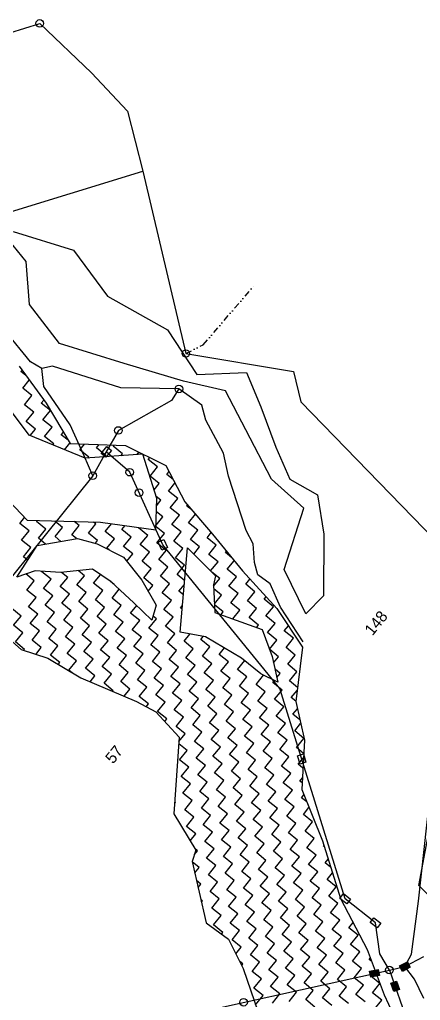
# Model space of a CAD drawing. Header units: metres. Extents: x 303647 to 308666, y 1943822 to 1947889.
# Drawn here: x 307211 to 307528, y 1947053 to 1947831 of the extents above; entities that cross this region are included whole.
import ezdxf

# ---------------------------------------------------------------- set-up
doc = ezdxf.new("R2010")
doc.units = ezdxf.units.M
doc.linetypes.add('DIVIDE', pattern=[1.25, 0.5, -0.25, 0, -0.25, 0, -0.25])
for name, color, linetype in [('LINE_WATER', 4, 'Continuous'), ('POLY_HATCH', 12, 'Continuous'), ('POLY_PARCEL', 6, 'Continuous'), ('TEXT_PARCEL', 7, 'Continuous'), ('V_BOUND_LINE', 7, 'Continuous'), ('V_DIVIDE_LINE', 7, 'DIVIDE')]:
    doc.layers.add(name, color=color, linetype=linetype)
doc.styles.add('TEXT_MAP', font='')
doc.styles.get('TEXT_MAP').set_extended_font_data('Kruti Dev 050')

msp = doc.modelspace()

# ---------------------------------------------------------------- hatches: boundary and pattern name
for points in [[(307519.96, 1947079.57), (307517.69, 1947083.83), (307511.53, 1947080.55), (307513.8, 1947076.29)], [(307487.66, 1947076.32), (307488.7, 1947071.61), (307495.52, 1947073.11), (307494.47, 1947077.83)], [(307509.03, 1947068.61), (307504.48, 1947067.01), (307506.8, 1947060.42), (307511.35, 1947062.03)]]:
    msp.add_hatch(color=256).paths.add_polyline_path(points)

# ---------------------------------------------------------------- linework, layer by layer
for points in [[(307275.17, 1947486.83), (307279.57, 1947492.25), (307283.32, 1947489.21), (307278.92, 1947483.79)], [(307323.26, 1947410.22), (307320.37, 1947416.57), (307324.77, 1947418.57), (307327.66, 1947412.22)], [(307432.74, 1947240.54), (307430.67, 1947247.21), (307435.28, 1947248.64), (307437.35, 1947241.97)], [(307467.13, 1947137.93), (307472.59, 1947133.59), (307469.59, 1947129.81), (307464.13, 1947134.15)], [(307493.63, 1947110.71), (307488.16, 1947115.05), (307491.17, 1947118.83), (307496.63, 1947114.49)], [(307511.53, 1947080.55), (307517.69, 1947083.83), (307519.96, 1947079.57), (307513.8, 1947076.29)], [(307495.52, 1947073.11), (307488.7, 1947071.61), (307487.66, 1947076.32), (307494.47, 1947077.83)], [(307506.8, 1947060.42), (307504.48, 1947067.01), (307509.03, 1947068.61), (307511.35, 1947062.03)]]:
    msp.add_lwpolyline(points, close=True)
for centre in [(307226.53, 1947827.59), (307342.24, 1947565.95), (307336.75, 1947537.83), (307288.86, 1947504.96), (307268.53, 1947469.13), (307297.85, 1947471.89), (307305.23, 1947455.67), (307503.4, 1947077.33), (307388.02, 1947051.8)]:
    msp.add_circle(centre, 2.99)
at = {"layer": 'LINE_WATER'}
for p, q in [((307219.22, 1947559.43), (307199.53, 1947583.6)), ((307228.32, 1947554.19), (307219.22, 1947559.43)), ((307236.7, 1947555.92), (307228.32, 1947554.19)), ((307229.84, 1947539.9), (307228.32, 1947554.19)), ((307290.71, 1947538.73), (307236.7, 1947555.92)), ((307250.61, 1947509.39), (307229.84, 1947539.9)), ((307336.75, 1947537.83), (307290.71, 1947538.73)), ((307354.93, 1947524.89), (307336.75, 1947537.83)), ((307358.13, 1947513.24), (307354.93, 1947524.89)), ((307371.97, 1947486.99), (307358.13, 1947513.24)), ((307261.76, 1947484.76), (307250.61, 1947509.39)), ((307376.12, 1947468.87), (307371.97, 1947486.99)), ((307268.53, 1947469.13), (307261.76, 1947484.76)), ((307389.99, 1947425.79), (307376.12, 1947468.87)), ((307395.64, 1947415.25), (307389.99, 1947425.79)), ((307396.62, 1947400.23), (307395.64, 1947415.25)), ((307399.34, 1947390.52), (307396.62, 1947400.23)), ((307408.91, 1947383.53), (307399.34, 1947390.52)), ((307417.1, 1947364.97), (307408.91, 1947383.53)), ((307435.07, 1947337.45), (307417.1, 1947364.97)), ((307526.43, 1947131.98), (307541.93, 1947273.92)), ((307520.93, 1947089.91), (307526.43, 1947131.98)), ((307515.74, 1947080.06), (307520.93, 1947089.91)), ((307523.24, 1947069.98), (307515.74, 1947080.06)), ((307530.68, 1947054.9), (307523.24, 1947069.98))]:
    msp.add_line(p, q, dxfattribs=at)
at = {"layer": 'POLY_HATCH'}
for p, q in [((307215.77, 1947638.91), (307195.17, 1947664.17)), ((307205.6, 1947662.69), (307253.37, 1947647.98)), ((307253.37, 1947647.98), (307280.28, 1947611.38)), ((307218.42, 1947604.92), (307215.77, 1947638.91)), ((307280.28, 1947611.38), (307327.59, 1947584.63)), ((307242.17, 1947573.99), (307218.42, 1947604.92)), ((307327.59, 1947584.63), (307350.93, 1947549.37)), ((307293.51, 1947557.94), (307242.17, 1947573.99)), ((307340.35, 1947543.98), (307293.51, 1947557.94)), ((307210.33, 1947555.88), (307231.53, 1947526.58)), ((307350.93, 1947549.37), (307390.17, 1947550.9)), ((307390.17, 1947550.9), (307401.54, 1947523.82)), ((307218.23, 1947501.32), (307186.35, 1947543.54)), ((307373.69, 1947536.33), (307340.35, 1947543.98)), ((307389.73, 1947505.45), (307373.69, 1947536.33)), ((307231.53, 1947526.58), (307250.59, 1947494.63)), ((307401.54, 1947523.82), (307413.42, 1947491.65)), ((307410.03, 1947466.45), (307389.73, 1947505.45)), ((307262.55, 1947482.93), (307218.23, 1947501.32)), ((307250.59, 1947494.63), (307294.37, 1947493.14)), ((307294.37, 1947493.14), (307326.33, 1947477.09)), ((307413.42, 1947491.65), (307424.61, 1947466.26)), ((307308.09, 1947486.25), (307262.55, 1947482.93)), ((307319.24, 1947451.14), (307308.09, 1947486.25)), ((307326.33, 1947477.09), (307341.42, 1947448.36)), ((307184.72, 1947467.45), (307216.66, 1947433.78)), ((307435.54, 1947443.41), (307410.03, 1947466.45)), ((307424.61, 1947466.26), (307446.44, 1947453.98)), ((307318.6, 1947426.29), (307319.24, 1947451.14)), ((307341.42, 1947448.36), (307363.45, 1947422.78)), ((307446.44, 1947453.98), (307451.37, 1947422.8)), ((307420.01, 1947394.67), (307435.54, 1947443.41)), ((307216.66, 1947433.78), (307274.7, 1947432.25)), ((307274.7, 1947432.25), (307318.6, 1947426.29)), ((307224.43, 1947413.73), (307256.39, 1947419.39)), ((307256.39, 1947419.39), (307271.93, 1947415.2)), ((307363.45, 1947422.78), (307387.06, 1947393.73)), ((307451.37, 1947422.8), (307451.27, 1947373.95)), ((307208.41, 1947388.81), (307224.43, 1947413.73)), ((307271.93, 1947415.2), (307292.79, 1947404.59)), ((307337.79, 1947345.06), (307343.66, 1947411.93)), ((307343.66, 1947411.93), (307365.71, 1947389.82)), ((307292.79, 1947404.59), (307307.46, 1947386.36)), ((307223, 1947393.82), (307208.41, 1947388.81)), ((307242.91, 1947392.41), (307223, 1947393.82)), ((307268.21, 1947395.05), (307242.91, 1947392.41)), ((307283.19, 1947384.99), (307268.21, 1947395.05)), ((307387.06, 1947393.73), (307414.38, 1947363.86)), ((307437.33, 1947359.65), (307420.01, 1947394.67)), ((307307.46, 1947386.36), (307318.8, 1947366.62)), ((307365.71, 1947389.82), (307364.12, 1947382.68)), ((307301.19, 1947368.27), (307283.19, 1947384.99)), ((307364.12, 1947382.68), (307365.23, 1947360.71)), ((307451.27, 1947373.95), (307437.33, 1947359.65)), ((307315.39, 1947354.64), (307301.19, 1947368.27)), ((307318.8, 1947366.62), (307315.39, 1947354.64)), ((307414.38, 1947363.86), (307434.51, 1947333.23)), ((307365.23, 1947360.71), (307402.66, 1947347.18)), ((307192.22, 1947348.71), (307211.86, 1947331.26)), ((307402.66, 1947347.18), (307410.67, 1947325.93)), ((307357.93, 1947341.35), (307337.79, 1947345.06)), ((307386.4, 1947324.56), (307357.93, 1947341.35)), ((307211.86, 1947331.26), (307232.89, 1947324.47)), ((307434.51, 1947333.23), (307429.25, 1947290.25)), ((307232.89, 1947324.47), (307259.18, 1947308.85)), ((307401.62, 1947312.2), (307386.4, 1947324.56)), ((307410.67, 1947325.93), (307415.11, 1947305.48)), ((307259.18, 1947308.85), (307303.07, 1947290.26)), ((307415.11, 1947305.48), (307401.62, 1947312.2)), ((307303.07, 1947290.26), (307318.46, 1947281.9)), ((307429.25, 1947290.25), (307436.07, 1947259.45)), ((307318.46, 1947281.9), (307337.05, 1947262)), ((307337.05, 1947262), (307332.76, 1947201.13)), ((307436.07, 1947259.45), (307434.04, 1947220.45)), ((307434.04, 1947220.45), (307450.36, 1947179.73)), ((307332.76, 1947201.13), (307350.1, 1947172.39)), ((307526.84, 1947144.43), (307536.76, 1947197.73)), ((307450.36, 1947179.73), (307464.79, 1947133.96)), ((307350.1, 1947172.39), (307347.24, 1947163.37)), ((307347.24, 1947163.37), (307358.3, 1947114.69)), ((307552.7, 1947118.01), (307526.84, 1947144.43)), ((307464.79, 1947133.96), (307485.91, 1947093.74)), ((307358.3, 1947114.69), (307375.91, 1947101.89)), ((307375.91, 1947101.89), (307387.72, 1947078.49)), ((307485.91, 1947093.74), (307499.34, 1947057.57)), ((307387.72, 1947078.49), (307405.07, 1947027.44)), ((307499.34, 1947057.57), (307511.78, 1947030.99))]:
    msp.add_line(p, q, dxfattribs=at)
at = {"layer": 'POLY_HATCH', "linetype": 'Continuous'}
for p, q in [((307211.72, 1947551.72), (307212.58, 1947552.77)), ((307215.64, 1947548.53), (307211.72, 1947551.72)), ((307213.09, 1947538.49), (307218.28, 1947544.88)), ((307220.39, 1947532.57), (307213.09, 1947538.49)), ((307214.47, 1947525.27), (307220.39, 1947532.57)), ((307227.69, 1947526.64), (307229.7, 1947529.11)), ((307234.99, 1947520.72), (307227.69, 1947526.64)), ((307221.77, 1947519.35), (307214.47, 1947525.27)), ((307215.84, 1947512.05), (307221.77, 1947519.35)), ((307229.06, 1947513.42), (307234.99, 1947520.72)), ((307223.14, 1947506.12), (307215.84, 1947512.05)), ((307236.36, 1947507.5), (307229.06, 1947513.42)), ((307218.98, 1947501), (307223.14, 1947506.12)), ((307230.44, 1947500.2), (307236.36, 1947507.5)), ((307243.66, 1947501.57), (307245.27, 1947503.55)), ((307237.74, 1947494.27), (307230.44, 1947500.2)), ((307249.06, 1947497.19), (307243.66, 1947501.57)), ((307246.15, 1947489.73), (307250.39, 1947494.95)), ((307237.1, 1947493.49), (307237.74, 1947494.27)), ((307258.26, 1947489.72), (307261.93, 1947494.24)), ((307265.55, 1947483.8), (307258.26, 1947489.72)), ((307271.48, 1947491.1), (307273.71, 1947493.84)), ((307278.78, 1947485.17), (307271.48, 1947491.1)), ((307284.7, 1947492.47), (307285.49, 1947493.44)), ((307292, 1947486.54), (307284.7, 1947492.47)), ((307303.61, 1947485.93), (307305.09, 1947487.76)), ((307264.99, 1947483.11), (307265.55, 1947483.8)), ((307277.86, 1947484.05), (307278.78, 1947485.17)), ((307290.74, 1947484.99), (307292, 1947486.54)), ((307312.52, 1947481.99), (307313.69, 1947483.44)), ((307319.82, 1947476.07), (307312.52, 1947481.99)), ((307313.9, 1947468.77), (307319.82, 1947476.07)), ((307327.12, 1947470.14), (307328.85, 1947472.28)), ((307321.19, 1947462.85), (307313.9, 1947468.77)), ((307332.1, 1947466.1), (307327.12, 1947470.14)), ((307317.12, 1947457.82), (307321.19, 1947462.85)), ((307328.49, 1947456.92), (307333.61, 1947463.23)), ((307335.79, 1947451), (307328.49, 1947456.92)), ((307322.57, 1947449.62), (307318.73, 1947452.74)), ((307319.09, 1947445.34), (307322.57, 1947449.62)), ((307329.87, 1947443.7), (307335.79, 1947451)), ((307323.94, 1947436.4), (307318.97, 1947440.44)), ((307337.16, 1947437.77), (307329.87, 1947443.7)), ((307343.09, 1947445.07), (307343.65, 1947445.77)), ((307346.95, 1947441.94), (307343.09, 1947445.07)), ((307210.86, 1947431.34), (307214.6, 1947435.95)), ((307224.08, 1947432.71), (307224.78, 1947433.56)), ((307231.38, 1947426.79), (307224.08, 1947432.71)), ((307244.6, 1947428.16), (307238.39, 1947433.21)), ((307257.83, 1947429.53), (307253.8, 1947432.8)), ((307271.05, 1947430.91), (307269.21, 1947432.4)), ((307318.7, 1947429.94), (307323.94, 1947436.4)), ((307331.24, 1947430.48), (307337.16, 1947437.77)), ((307344.46, 1947431.85), (307349.89, 1947438.53)), ((307218.16, 1947425.41), (307210.86, 1947431.34)), ((307212.23, 1947418.11), (307218.16, 1947425.41)), ((307225.46, 1947419.49), (307231.38, 1947426.79)), ((307238.68, 1947420.86), (307244.6, 1947428.16)), ((307251.9, 1947422.23), (307257.83, 1947429.53)), ((307265.12, 1947423.61), (307271.05, 1947430.91)), ((307278.35, 1947424.98), (307283.3, 1947431.08)), ((307285.65, 1947419.06), (307278.35, 1947424.98)), ((307291.57, 1947426.36), (307294.21, 1947429.6)), ((307298.87, 1947420.43), (307291.57, 1947426.36)), ((307304.79, 1947427.73), (307305.11, 1947428.12)), ((307312.09, 1947421.8), (307304.79, 1947427.73)), ((307325.31, 1947423.18), (307318.66, 1947428.58)), ((307338.54, 1947424.55), (307331.24, 1947430.48)), ((307332.61, 1947417.25), (307338.54, 1947424.55)), ((307351.76, 1947425.92), (307344.46, 1947431.85)), ((307345.84, 1947418.63), (307351.76, 1947425.92)), ((307219.53, 1947412.19), (307212.23, 1947418.11)), ((307231.09, 1947414.91), (307225.46, 1947419.49)), ((307243.34, 1947417.08), (307238.68, 1947420.86)), ((307255.58, 1947419.25), (307251.9, 1947422.23)), ((307272.42, 1947417.68), (307265.12, 1947423.61)), ((307270.68, 1947415.54), (307272.42, 1947417.68)), ((307279.72, 1947411.76), (307285.65, 1947419.06)), ((307292.94, 1947413.13), (307298.87, 1947420.43)), ((307306.17, 1947414.51), (307312.09, 1947421.8)), ((307319.39, 1947415.88), (307325.31, 1947423.18)), ((307339.91, 1947411.33), (307332.61, 1947417.25)), ((307353.13, 1947412.7), (307345.84, 1947418.63)), ((307359.06, 1947420), (307362.35, 1947424.06)), ((307366.36, 1947414.08), (307359.06, 1947420)), ((307213.61, 1947404.89), (307219.53, 1947412.19)), ((307281.43, 1947410.37), (307279.72, 1947411.76)), ((307300.24, 1947407.21), (307292.94, 1947413.13)), ((307313.46, 1947408.58), (307306.17, 1947414.51)), ((307326.69, 1947409.95), (307319.39, 1947415.88)), ((307320.76, 1947402.66), (307326.69, 1947409.95)), ((307333.99, 1947404.03), (307339.91, 1947411.33)), ((307348.54, 1947407.04), (307353.13, 1947412.7)), ((307360.43, 1947406.78), (307366.36, 1947414.08)), ((307373.65, 1947408.15), (307374.5, 1947409.19)), ((307216.99, 1947402.15), (307213.61, 1947404.89)), ((307295.44, 1947401.29), (307300.24, 1947407.21)), ((307307.54, 1947401.28), (307313.46, 1947408.58)), ((307314.84, 1947395.36), (307307.54, 1947401.28)), ((307328.06, 1947396.73), (307320.76, 1947402.66)), ((307341.28, 1947398.11), (307333.99, 1947404.03)), ((307367.73, 1947400.85), (307360.43, 1947406.78)), ((307378.61, 1947404.13), (307373.65, 1947408.15)), ((307375.03, 1947394.93), (307380.55, 1947401.73)), ((307228.2, 1947393.04), (307228.52, 1947393.43)), ((307261.95, 1947389.86), (307257, 1947393.88)), ((307301.62, 1947393.98), (307300.78, 1947394.67)), ((307301.47, 1947393.8), (307301.62, 1947393.98)), ((307308.91, 1947388.06), (307314.84, 1947395.36)), ((307322.14, 1947389.43), (307328.06, 1947396.73)), ((307335.36, 1947390.81), (307341.28, 1947398.11)), ((307361.89, 1947393.65), (307367.73, 1947400.85)), ((307382.33, 1947389), (307375.03, 1947394.93)), ((307222.28, 1947385.74), (307215.5, 1947391.25)), ((307216.35, 1947378.45), (307222.28, 1947385.74)), ((307235.5, 1947387.12), (307228.2, 1947393.04)), ((307229.58, 1947379.82), (307235.5, 1947387.12)), ((307242.8, 1947381.19), (307248.72, 1947388.49)), ((307248.72, 1947388.49), (307243.78, 1947392.5)), ((307256.02, 1947382.57), (307261.95, 1947389.86)), ((307269.24, 1947383.94), (307274.72, 1947390.68)), ((307316.21, 1947382.14), (307308.91, 1947388.06)), ((307329.43, 1947383.51), (307322.14, 1947389.43)), ((307341.38, 1947385.92), (307335.36, 1947390.81)), ((307369.1, 1947387.63), (307362.75, 1947392.79)), ((307364.18, 1947381.56), (307369.1, 1947387.63)), ((307376.4, 1947381.7), (307382.33, 1947389)), ((307389.62, 1947383.08), (307393, 1947387.23)), ((307223.65, 1947372.52), (307216.35, 1947378.45)), ((307236.87, 1947373.89), (307229.58, 1947379.82)), ((307250.1, 1947375.27), (307242.8, 1947381.19)), ((307263.32, 1947376.64), (307256.02, 1947382.57)), ((307276.54, 1947378.01), (307269.24, 1947383.94)), ((307270.62, 1947370.72), (307276.54, 1947378.01)), ((307282.47, 1947385.31), (307282.55, 1947385.42)), ((307285.48, 1947382.87), (307282.47, 1947385.31)), ((307283.84, 1947372.09), (307289.53, 1947379.1)), ((307312.51, 1947377.57), (307316.21, 1947382.14)), ((307323.51, 1947376.21), (307329.43, 1947383.51)), ((307336.73, 1947377.58), (307341.12, 1947382.99)), ((307370.48, 1947374.41), (307364.28, 1947379.43)), ((307383.7, 1947375.78), (307376.4, 1947381.7)), ((307396.92, 1947377.15), (307389.62, 1947383.08)), ((307217.73, 1947365.22), (307223.65, 1947372.52)), ((307230.95, 1947366.6), (307236.87, 1947373.89)), ((307244.17, 1947367.97), (307250.1, 1947375.27)), ((307257.4, 1947369.34), (307263.32, 1947376.64)), ((307277.92, 1947364.79), (307270.62, 1947370.72)), ((307291.14, 1947366.17), (307283.84, 1947372.09)), ((307330.81, 1947370.29), (307323.51, 1947376.21)), ((307324.88, 1947362.99), (307330.81, 1947370.29)), ((307340.38, 1947374.62), (307336.73, 1947377.58)), ((307364.88, 1947367.52), (307370.48, 1947374.41)), ((307377.77, 1947368.48), (307383.7, 1947375.78)), ((307391, 1947369.86), (307396.92, 1947377.15)), ((307404.22, 1947371.23), (307405.83, 1947373.21)), ((307411.52, 1947365.3), (307404.22, 1947371.23)), ((307211.8, 1947357.92), (307204.5, 1947363.85)), ((307225.03, 1947359.3), (307217.73, 1947365.22)), ((307238.25, 1947360.67), (307230.95, 1947366.6)), ((307251.47, 1947362.04), (307244.17, 1947367.97)), ((307264.69, 1947363.42), (307257.4, 1947369.34)), ((307258.77, 1947356.12), (307264.69, 1947363.42)), ((307271.99, 1947357.49), (307277.92, 1947364.79)), ((307285.21, 1947358.87), (307291.14, 1947366.17)), ((307298.44, 1947360.24), (307303.31, 1947366.24)), ((307317.59, 1947368.91), (307317.39, 1947369.07)), ((307317.52, 1947368.84), (307317.59, 1947368.91)), ((307332.18, 1947357.06), (307324.88, 1947362.99)), ((307338.11, 1947364.36), (307339.65, 1947366.26)), ((307339.39, 1947363.32), (307338.11, 1947364.36)), ((307371.85, 1947361.18), (307364.92, 1947366.81)), ((307385.07, 1947362.56), (307377.77, 1947368.48)), ((307379.41, 1947355.59), (307385.07, 1947362.56)), ((307398.3, 1947363.93), (307391, 1947369.86)), ((307392.37, 1947356.63), (307398.3, 1947363.93)), ((307405.59, 1947358.01), (307411.52, 1947365.3)), ((307205.88, 1947350.63), (307211.8, 1947357.92)), ((307219.1, 1947352), (307225.03, 1947359.3)), ((307232.32, 1947353.37), (307238.25, 1947360.67)), ((307245.55, 1947354.75), (307251.47, 1947362.04)), ((307252.84, 1947348.82), (307245.55, 1947354.75)), ((307266.07, 1947350.2), (307258.77, 1947356.12)), ((307279.29, 1947351.57), (307271.99, 1947357.49)), ((307292.51, 1947352.94), (307285.21, 1947358.87)), ((307305.74, 1947354.32), (307298.44, 1947360.24)), ((307313.03, 1947348.39), (307318.96, 1947355.69)), ((307318.96, 1947355.69), (307316.3, 1947357.85)), ((307326.26, 1947349.76), (307332.18, 1947357.06)), ((307370.05, 1947358.97), (307371.85, 1947361.18)), ((307399.67, 1947350.71), (307392.37, 1947356.63)), ((307412.89, 1947352.08), (307405.59, 1947358.01)), ((307213.18, 1947344.7), (307205.88, 1947350.63)), ((307226.4, 1947346.07), (307219.1, 1947352)), ((307239.62, 1947347.45), (307232.32, 1947353.37)), ((307233.7, 1947340.15), (307239.62, 1947347.45)), ((307246.92, 1947341.52), (307252.84, 1947348.82)), ((307260.14, 1947342.9), (307266.07, 1947350.2)), ((307273.37, 1947344.27), (307279.29, 1947351.57)), ((307286.59, 1947345.64), (307292.51, 1947352.94)), ((307299.81, 1947347.02), (307305.74, 1947354.32)), ((307307.11, 1947341.09), (307299.81, 1947347.02)), ((307320.33, 1947342.47), (307313.03, 1947348.39)), ((307333.56, 1947343.84), (307326.26, 1947349.76)), ((307398.14, 1947348.82), (307399.67, 1947350.71)), ((307406.97, 1947344.78), (307412.89, 1947352.08)), ((307420.19, 1947346.16), (307423.41, 1947350.12)), ((307207.25, 1947337.4), (307213.18, 1947344.7)), ((307220.47, 1947338.78), (307226.4, 1947346.07)), ((307241, 1947334.23), (307233.7, 1947340.15)), ((307254.22, 1947335.6), (307246.92, 1947341.52)), ((307267.44, 1947336.97), (307260.14, 1947342.9)), ((307280.66, 1947338.35), (307273.37, 1947344.27)), ((307293.89, 1947339.72), (307286.59, 1947345.64)), ((307287.96, 1947332.42), (307293.89, 1947339.72)), ((307301.18, 1947333.8), (307307.11, 1947341.09)), ((307314.41, 1947335.17), (307320.33, 1947342.47)), ((307327.63, 1947336.54), (307333.56, 1947343.84)), ((307340.85, 1947337.92), (307345.5, 1947343.64)), ((307354.08, 1947339.29), (307356.04, 1947341.7)), ((307361.37, 1947333.36), (307354.08, 1947339.29)), ((307414.27, 1947338.86), (307406.97, 1947344.78)), ((307427.49, 1947340.23), (307420.19, 1947346.16)), ((307421.56, 1947332.93), (307427.49, 1947340.23)), ((307214.55, 1947331.48), (307207.25, 1947337.4)), ((307213.85, 1947330.62), (307214.55, 1947331.48)), ((307227.77, 1947332.85), (307220.47, 1947338.78)), ((307223.44, 1947327.52), (307227.77, 1947332.85)), ((307235.07, 1947326.93), (307241, 1947334.23)), ((307248.29, 1947328.3), (307254.22, 1947335.6)), ((307261.52, 1947329.67), (307267.44, 1947336.97)), ((307274.74, 1947331.05), (307280.66, 1947338.35)), ((307295.26, 1947326.5), (307287.96, 1947332.42)), ((307308.48, 1947327.87), (307301.18, 1947333.8)), ((307321.71, 1947329.24), (307314.41, 1947335.17)), ((307334.93, 1947330.62), (307327.63, 1947336.54)), ((307348.15, 1947331.99), (307340.85, 1947337.92)), ((307342.23, 1947324.69), (307348.15, 1947331.99)), ((307355.45, 1947326.07), (307361.37, 1947333.36)), ((307368.67, 1947327.44), (307372.83, 1947332.57)), ((307408.48, 1947331.73), (307414.27, 1947338.86)), ((307415.64, 1947325.64), (307408.64, 1947331.32)), ((307428.86, 1947327.01), (307421.56, 1947332.93)), ((307242.37, 1947321), (307235.07, 1947326.93)), ((307255.59, 1947322.38), (307248.29, 1947328.3)), ((307268.81, 1947323.75), (307261.52, 1947329.67)), ((307262.89, 1947316.45), (307268.81, 1947323.75)), ((307282.04, 1947325.12), (307274.74, 1947331.05)), ((307276.11, 1947317.83), (307282.04, 1947325.12)), ((307289.34, 1947319.2), (307295.26, 1947326.5)), ((307302.56, 1947320.57), (307308.48, 1947327.87)), ((307315.78, 1947321.95), (307321.71, 1947329.24)), ((307329, 1947323.32), (307334.93, 1947330.62)), ((307336.3, 1947317.39), (307329, 1947323.32)), ((307349.53, 1947318.77), (307342.23, 1947324.69)), ((307362.75, 1947320.14), (307355.45, 1947326.07)), ((307375.97, 1947321.52), (307368.67, 1947327.44)), ((307411.77, 1947320.86), (307415.64, 1947325.64)), ((307422.94, 1947319.71), (307428.86, 1947327.01)), ((307241.18, 1947319.54), (307242.37, 1947321)), ((307249.67, 1947315.08), (307255.59, 1947322.38)), ((307270.19, 1947310.53), (307262.89, 1947316.45)), ((307283.41, 1947311.9), (307276.11, 1947317.83)), ((307296.63, 1947313.27), (307289.34, 1947319.2)), ((307309.86, 1947314.65), (307302.56, 1947320.57)), ((307323.08, 1947316.02), (307315.78, 1947321.95)), ((307317.15, 1947308.72), (307323.08, 1947316.02)), ((307330.38, 1947310.1), (307336.3, 1947317.39)), ((307343.6, 1947311.47), (307349.53, 1947318.77)), ((307356.82, 1947312.84), (307362.75, 1947320.14)), ((307370.05, 1947314.22), (307375.97, 1947321.52)), ((307383.27, 1947315.59), (307388.9, 1947322.53)), ((307390.57, 1947309.67), (307383.27, 1947315.59)), ((307417.01, 1947312.41), (307412.87, 1947315.78)), ((307430.24, 1947313.79), (307422.94, 1947319.71)), ((307252.31, 1947312.93), (307249.67, 1947315.08)), ((307266.36, 1947305.81), (307270.19, 1947310.53)), ((307277.49, 1947304.6), (307283.41, 1947311.9)), ((307290.71, 1947305.98), (307296.63, 1947313.27)), ((307303.93, 1947307.35), (307309.86, 1947314.65)), ((307324.45, 1947302.8), (307317.15, 1947308.72)), ((307337.68, 1947304.17), (307330.38, 1947310.1)), ((307350.9, 1947305.55), (307343.6, 1947311.47)), ((307364.12, 1947306.92), (307356.82, 1947312.84)), ((307377.34, 1947308.29), (307370.05, 1947314.22)), ((307371.42, 1947300.99), (307377.34, 1947308.29)), ((307384.64, 1947302.37), (307390.57, 1947309.67)), ((307397.87, 1947303.74), (307403.79, 1947311.04)), ((307403.79, 1947311.04), (307403.52, 1947311.26)), ((307414.32, 1947309.1), (307417.01, 1947312.41)), ((307424.31, 1947306.49), (307430.24, 1947313.79)), ((307284.78, 1947298.68), (307277.49, 1947304.6)), ((307298.01, 1947300.05), (307290.71, 1947305.98)), ((307293.39, 1947294.36), (307298.01, 1947300.05)), ((307311.23, 1947301.42), (307303.93, 1947307.35)), ((307305.31, 1947294.13), (307311.23, 1947301.42)), ((307318.53, 1947295.5), (307324.45, 1947302.8)), ((307331.75, 1947296.87), (307337.68, 1947304.17)), ((307344.97, 1947298.25), (307350.9, 1947305.55)), ((307358.2, 1947299.62), (307364.12, 1947306.92)), ((307378.72, 1947295.07), (307371.42, 1947300.99)), ((307391.94, 1947296.44), (307384.64, 1947302.37)), ((307405.16, 1947297.82), (307397.87, 1947303.74)), ((307411.09, 1947305.11), (307412.45, 1947306.8)), ((307418.39, 1947299.19), (307411.09, 1947305.11)), ((307430.61, 1947301.37), (307424.31, 1947306.49)), ((307284.38, 1947298.18), (307284.78, 1947298.68)), ((307312.6, 1947288.2), (307305.31, 1947294.13)), ((307325.83, 1947289.58), (307318.53, 1947295.5)), ((307339.05, 1947290.95), (307331.75, 1947296.87)), ((307352.27, 1947292.32), (307344.97, 1947298.25)), ((307346.35, 1947285.02), (307352.27, 1947292.32)), ((307365.49, 1947293.7), (307358.2, 1947299.62)), ((307359.57, 1947286.4), (307365.49, 1947293.7)), ((307372.79, 1947287.77), (307378.72, 1947295.07)), ((307386.02, 1947289.14), (307391.94, 1947296.44)), ((307399.24, 1947290.52), (307405.16, 1947297.82)), ((307412.46, 1947291.89), (307418.39, 1947299.19)), ((307425.68, 1947293.27), (307430.32, 1947298.98)), ((307429.27, 1947290.36), (307425.68, 1947293.27)), ((307310.84, 1947286.03), (307312.6, 1947288.2)), ((307319.9, 1947282.28), (307325.83, 1947289.58)), ((307333.12, 1947283.65), (307339.05, 1947290.95)), ((307353.65, 1947279.1), (307346.35, 1947285.02)), ((307366.87, 1947280.47), (307359.57, 1947286.4)), ((307380.09, 1947281.85), (307372.79, 1947287.77)), ((307393.31, 1947283.22), (307386.02, 1947289.14)), ((307406.54, 1947284.59), (307399.24, 1947290.52)), ((307400.61, 1947277.3), (307406.54, 1947284.59)), ((307419.76, 1947285.97), (307412.46, 1947291.89)), ((307413.84, 1947278.67), (307419.76, 1947285.97)), ((307327.2, 1947276.35), (307319.9, 1947282.28)), ((307340.42, 1947277.73), (307333.12, 1947283.65)), ((307334.5, 1947270.43), (307340.42, 1947277.73)), ((307347.72, 1947271.8), (307353.65, 1947279.1)), ((307360.94, 1947273.17), (307366.87, 1947280.47)), ((307374.17, 1947274.55), (307380.09, 1947281.85)), ((307387.39, 1947275.92), (307393.31, 1947283.22)), ((307407.91, 1947271.37), (307400.61, 1947277.3)), ((307421.13, 1947272.74), (307413.84, 1947278.67)), ((307427.06, 1947280.04), (307430.56, 1947284.36)), ((307432.49, 1947275.63), (307427.06, 1947280.04)), ((307325.54, 1947274.31), (307327.2, 1947276.35)), ((307341.8, 1947264.5), (307334.5, 1947270.43)), ((307355.02, 1947265.88), (307347.72, 1947271.8)), ((307368.24, 1947267.25), (307360.94, 1947273.17)), ((307381.46, 1947268.62), (307374.17, 1947274.55)), ((307394.69, 1947270), (307387.39, 1947275.92)), ((307388.76, 1947262.7), (307394.69, 1947270)), ((307401.99, 1947264.07), (307407.91, 1947271.37)), ((307415.21, 1947265.45), (307421.13, 1947272.74)), ((307428.43, 1947266.82), (307433.15, 1947272.64)), ((307336.79, 1947258.34), (307341.8, 1947264.5)), ((307349.09, 1947258.58), (307355.02, 1947265.88)), ((307362.32, 1947259.95), (307368.24, 1947267.25)), ((307375.54, 1947261.33), (307381.46, 1947268.62)), ((307382.84, 1947255.4), (307375.54, 1947261.33)), ((307396.06, 1947256.77), (307388.76, 1947262.7)), ((307409.28, 1947258.15), (307401.99, 1947264.07)), ((307422.51, 1947259.52), (307415.21, 1947265.45)), ((307435.73, 1947260.89), (307428.43, 1947266.82)), ((307343.17, 1947251.28), (307336.67, 1947256.56)), ((307356.39, 1947252.65), (307349.09, 1947258.58)), ((307369.62, 1947254.03), (307362.32, 1947259.95)), ((307363.69, 1947246.73), (307369.62, 1947254.03)), ((307376.91, 1947248.1), (307382.84, 1947255.4)), ((307390.14, 1947249.48), (307396.06, 1947256.77)), ((307403.36, 1947250.85), (307409.28, 1947258.15)), ((307416.58, 1947252.22), (307422.51, 1947259.52)), ((307429.81, 1947253.6), (307435.73, 1947260.89)), ((307435.52, 1947248.95), (307429.81, 1947253.6)), ((307337.25, 1947243.98), (307343.17, 1947251.28)), ((307350.47, 1947245.36), (307356.39, 1947252.65)), ((307370.99, 1947240.8), (307363.69, 1947246.73)), ((307384.21, 1947242.18), (307376.91, 1947248.1)), ((307397.43, 1947243.55), (307390.14, 1947249.48)), ((307410.66, 1947244.92), (307403.36, 1947250.85)), ((307423.88, 1947246.3), (307416.58, 1947252.22)), ((307417.96, 1947239), (307423.88, 1947246.3)), ((307344.54, 1947238.06), (307337.25, 1947243.98)), ((307338.62, 1947230.76), (307344.54, 1947238.06)), ((307357.77, 1947239.43), (307350.47, 1947245.36)), ((307351.84, 1947232.13), (307357.77, 1947239.43)), ((307365.06, 1947233.51), (307370.99, 1947240.8)), ((307378.29, 1947234.88), (307384.21, 1947242.18)), ((307391.51, 1947236.25), (307397.43, 1947243.55)), ((307404.73, 1947237.63), (307410.66, 1947244.92)), ((307425.25, 1947233.08), (307417.96, 1947239)), ((307431.18, 1947240.37), (307435.34, 1947245.51)), ((307434.92, 1947237.34), (307431.18, 1947240.37)), ((307345.92, 1947224.83), (307338.62, 1947230.76)), ((307359.14, 1947226.21), (307351.84, 1947232.13)), ((307372.36, 1947227.58), (307365.06, 1947233.51)), ((307385.59, 1947228.96), (307378.29, 1947234.88)), ((307398.81, 1947230.33), (307391.51, 1947236.25)), ((307392.88, 1947223.03), (307398.81, 1947230.33)), ((307412.03, 1947231.7), (307404.73, 1947237.63)), ((307406.11, 1947224.4), (307412.03, 1947231.7)), ((307419.33, 1947225.78), (307425.25, 1947233.08)), ((307339.99, 1947217.54), (307345.92, 1947224.83)), ((307353.21, 1947218.91), (307359.14, 1947226.21)), ((307366.44, 1947220.28), (307372.36, 1947227.58)), ((307379.66, 1947221.66), (307385.59, 1947228.96)), ((307400.18, 1947217.11), (307392.88, 1947223.03)), ((307413.4, 1947218.48), (307406.11, 1947224.4)), ((307426.63, 1947219.85), (307419.33, 1947225.78)), ((307432.55, 1947227.15), (307434.51, 1947229.57)), ((307434.31, 1947225.72), (307432.55, 1947227.15)), ((307347.29, 1947211.61), (307339.99, 1947217.54)), ((307360.51, 1947212.99), (307353.21, 1947218.91)), ((307373.74, 1947214.36), (307366.44, 1947220.28)), ((307386.96, 1947215.73), (307379.66, 1947221.66)), ((307381.03, 1947208.43), (307386.96, 1947215.73)), ((307394.26, 1947209.81), (307400.18, 1947217.11)), ((307407.48, 1947211.18), (307413.4, 1947218.48)), ((307420.7, 1947212.55), (307426.63, 1947219.85)), ((307433.93, 1947213.93), (307435.75, 1947216.18)), ((307333.34, 1947209.35), (307334.07, 1947210.24)), ((307334.07, 1947210.24), (307333.44, 1947210.75)), ((307341.37, 1947204.31), (307347.29, 1947211.61)), ((307354.59, 1947205.69), (307360.51, 1947212.99)), ((307367.81, 1947207.06), (307373.74, 1947214.36)), ((307375.11, 1947201.14), (307367.81, 1947207.06)), ((307388.33, 1947202.51), (307381.03, 1947208.43)), ((307401.56, 1947203.88), (307394.26, 1947209.81)), ((307414.78, 1947205.26), (307407.48, 1947211.18)), ((307428, 1947206.63), (307420.7, 1947212.55)), ((307437.97, 1947210.65), (307433.93, 1947213.93)), ((307348.66, 1947198.39), (307341.37, 1947204.31)), ((307361.89, 1947199.76), (307354.59, 1947205.69)), ((307355.96, 1947192.46), (307361.89, 1947199.76)), ((307369.18, 1947193.84), (307375.11, 1947201.14)), ((307382.41, 1947195.21), (307388.33, 1947202.51)), ((307395.63, 1947196.58), (307401.56, 1947203.88)), ((307408.85, 1947197.96), (307414.78, 1947205.26)), ((307422.08, 1947199.33), (307428, 1947206.63)), ((307429.37, 1947193.41), (307422.08, 1947199.33)), ((307435.3, 1947200.71), (307439.75, 1947206.19)), ((307442.6, 1947194.78), (307435.3, 1947200.71)), ((307335.44, 1947197.02), (307335.07, 1947197.32)), ((307335.33, 1947196.88), (307335.44, 1947197.02)), ((307342.74, 1947191.09), (307348.66, 1947198.39)), ((307363.26, 1947186.54), (307355.96, 1947192.46)), ((307376.48, 1947187.91), (307369.18, 1947193.84)), ((307389.71, 1947189.29), (307382.41, 1947195.21)), ((307402.93, 1947190.66), (307395.63, 1947196.58)), ((307416.15, 1947192.03), (307408.85, 1947197.96)), ((307410.23, 1947184.74), (307416.15, 1947192.03)), ((307423.45, 1947186.11), (307429.37, 1947193.41)), ((307436.67, 1947187.48), (307442.6, 1947194.78)), ((307350.04, 1947185.17), (307342.74, 1947191.09)), ((307345.66, 1947179.77), (307350.04, 1947185.17)), ((307357.34, 1947179.24), (307363.26, 1947186.54)), ((307370.56, 1947180.61), (307376.48, 1947187.91)), ((307383.78, 1947181.99), (307389.71, 1947189.29)), ((307397, 1947183.36), (307402.93, 1947190.66)), ((307417.53, 1947178.81), (307410.23, 1947184.74)), ((307430.75, 1947180.18), (307423.45, 1947186.11)), ((307443.97, 1947181.56), (307436.67, 1947187.48)), ((307364.63, 1947173.32), (307357.34, 1947179.24)), ((307377.86, 1947174.69), (307370.56, 1947180.61)), ((307391.08, 1947176.06), (307383.78, 1947181.99)), ((307385.15, 1947168.77), (307391.08, 1947176.06)), ((307404.3, 1947177.44), (307397, 1947183.36)), ((307398.38, 1947170.14), (307404.3, 1947177.44)), ((307411.6, 1947171.51), (307417.53, 1947178.81)), ((307424.82, 1947172.89), (307430.75, 1947180.18)), ((307438.05, 1947174.26), (307443.97, 1947181.56)), ((307451.27, 1947175.63), (307451.55, 1947175.97)), ((307451.79, 1947175.21), (307451.27, 1947175.63)), ((307349.03, 1947169.01), (307351.41, 1947171.94)), ((307351.41, 1947171.94), (307349.38, 1947173.59)), ((307358.71, 1947166.02), (307364.63, 1947173.32)), ((307371.93, 1947167.39), (307377.86, 1947174.69)), ((307392.45, 1947162.84), (307385.15, 1947168.77)), ((307405.68, 1947164.21), (307398.38, 1947170.14)), ((307418.9, 1947165.59), (307411.6, 1947171.51)), ((307432.12, 1947166.96), (307424.82, 1947172.89)), ((307445.34, 1947168.33), (307438.05, 1947174.26)), ((307439.42, 1947161.04), (307445.34, 1947168.33)), ((307352.78, 1947158.72), (307347.28, 1947163.19)), ((307366.01, 1947160.09), (307358.71, 1947166.02)), ((307360.08, 1947152.8), (307366.01, 1947160.09)), ((307379.23, 1947161.47), (307371.93, 1947167.39)), ((307373.31, 1947154.17), (307379.23, 1947161.47)), ((307386.53, 1947155.54), (307392.45, 1947162.84)), ((307399.75, 1947156.92), (307405.68, 1947164.21)), ((307412.97, 1947158.29), (307418.9, 1947165.59)), ((307426.2, 1947159.66), (307432.12, 1947166.96)), ((307446.72, 1947155.11), (307439.42, 1947161.04)), ((307452.64, 1947162.41), (307454.93, 1947165.23)), ((307456.91, 1947158.94), (307452.64, 1947162.41)), ((307349.28, 1947154.4), (307352.78, 1947158.72)), ((307367.38, 1947146.87), (307360.08, 1947152.8)), ((307380.6, 1947148.24), (307373.31, 1947154.17)), ((307393.83, 1947149.62), (307386.53, 1947155.54)), ((307407.05, 1947150.99), (307399.75, 1947156.92)), ((307420.27, 1947152.36), (307412.97, 1947158.29)), ((307414.35, 1947145.07), (307420.27, 1947152.36)), ((307433.5, 1947153.74), (307426.2, 1947159.66)), ((307427.57, 1947146.44), (307433.5, 1947153.74)), ((307440.79, 1947147.81), (307446.72, 1947155.11)), ((307454.02, 1947149.19), (307458.32, 1947154.49)), ((307354.16, 1947145.5), (307350.65, 1947148.34)), ((307351.92, 1947142.75), (307354.16, 1947145.5)), ((307361.46, 1947139.57), (307367.38, 1947146.87)), ((307374.68, 1947140.95), (307380.6, 1947148.24)), ((307387.9, 1947142.32), (307393.83, 1947149.62)), ((307401.12, 1947143.69), (307407.05, 1947150.99)), ((307421.65, 1947139.14), (307414.35, 1947145.07)), ((307434.87, 1947140.52), (307427.57, 1947146.44)), ((307448.09, 1947141.89), (307440.79, 1947147.81)), ((307461.31, 1947143.26), (307454.02, 1947149.19)), ((307527.68, 1947148.95), (307527.84, 1947149.15)), ((307527.84, 1947149.15), (307527.74, 1947149.23)), ((307368.75, 1947133.65), (307361.46, 1947139.57)), ((307381.98, 1947135.02), (307374.68, 1947140.95)), ((307395.2, 1947136.4), (307387.9, 1947142.32)), ((307408.42, 1947137.77), (307401.12, 1947143.69)), ((307402.5, 1947130.47), (307408.42, 1947137.77)), ((307415.72, 1947131.84), (307421.65, 1947139.14)), ((307428.94, 1947133.22), (307434.87, 1947140.52)), ((307442.17, 1947134.59), (307448.09, 1947141.89)), ((307455.39, 1947135.96), (307461.31, 1947143.26)), ((307355.53, 1947132.27), (307354.03, 1947133.5)), ((307354.57, 1947131.09), (307355.53, 1947132.27)), ((307362.83, 1947126.35), (307368.75, 1947133.65)), ((307376.05, 1947127.72), (307381.98, 1947135.02)), ((307389.28, 1947129.1), (307395.2, 1947136.4)), ((307396.57, 1947123.17), (307389.28, 1947129.1)), ((307409.8, 1947124.55), (307402.5, 1947130.47)), ((307423.02, 1947125.92), (307415.72, 1947131.84)), ((307436.24, 1947127.29), (307428.94, 1947133.22)), ((307449.46, 1947128.67), (307442.17, 1947134.59)), ((307462.69, 1947130.04), (307455.39, 1947135.96)), ((307456.76, 1947122.74), (307462.69, 1947130.04)), ((307370.13, 1947120.43), (307362.83, 1947126.35)), ((307383.35, 1947121.8), (307376.05, 1947127.72)), ((307377.43, 1947114.5), (307383.35, 1947121.8)), ((307390.65, 1947115.87), (307396.57, 1947123.17)), ((307403.87, 1947117.25), (307409.8, 1947124.55)), ((307417.09, 1947118.62), (307423.02, 1947125.92)), ((307430.32, 1947119.99), (307436.24, 1947127.29)), ((307443.54, 1947121.37), (307449.46, 1947128.67)), ((307450.84, 1947115.44), (307443.54, 1947121.37)), ((307464.06, 1947116.82), (307456.76, 1947122.74)), ((307364.2, 1947113.13), (307370.13, 1947120.43)), ((307384.72, 1947108.58), (307377.43, 1947114.5)), ((307397.95, 1947109.95), (307390.65, 1947115.87)), ((307411.17, 1947111.32), (307403.87, 1947117.25)), ((307424.39, 1947112.7), (307417.09, 1947118.62)), ((307437.62, 1947114.07), (307430.32, 1947119.99)), ((307431.69, 1947106.77), (307437.62, 1947114.07)), ((307444.91, 1947108.15), (307450.84, 1947115.44)), ((307458.14, 1947109.52), (307464.06, 1947116.82)), ((307471.36, 1947110.89), (307474.72, 1947115.04)), ((307371.5, 1947107.2), (307364.2, 1947113.13)), ((307370.43, 1947105.88), (307371.5, 1947107.2)), ((307378.8, 1947101.28), (307384.72, 1947108.58)), ((307392.02, 1947102.65), (307397.95, 1947109.95)), ((307405.25, 1947104.02), (307411.17, 1947111.32)), ((307418.47, 1947105.4), (307424.39, 1947112.7)), ((307438.99, 1947100.85), (307431.69, 1947106.77)), ((307452.21, 1947102.22), (307444.91, 1947108.15)), ((307465.43, 1947103.59), (307458.14, 1947109.52)), ((307478.66, 1947104.97), (307471.36, 1947110.89)), ((307386.1, 1947095.35), (307378.8, 1947101.28)), ((307399.32, 1947096.73), (307392.02, 1947102.65)), ((307412.54, 1947098.1), (307405.25, 1947104.02)), ((307406.62, 1947090.8), (307412.54, 1947098.1)), ((307425.77, 1947099.47), (307418.47, 1947105.4)), ((307419.84, 1947092.18), (307425.77, 1947099.47)), ((307433.06, 1947093.55), (307438.99, 1947100.85)), ((307446.29, 1947094.92), (307452.21, 1947102.22)), ((307459.51, 1947096.3), (307465.43, 1947103.59)), ((307472.73, 1947097.67), (307478.66, 1947104.97)), ((307381.85, 1947090.12), (307386.1, 1947095.35)), ((307393.4, 1947089.43), (307399.32, 1947096.73)), ((307413.92, 1947084.88), (307406.62, 1947090.8)), ((307427.14, 1947086.25), (307419.84, 1947092.18)), ((307440.36, 1947087.62), (307433.06, 1947093.55)), ((307453.59, 1947089), (307446.29, 1947094.92)), ((307466.81, 1947090.37), (307459.51, 1947096.3)), ((307460.88, 1947083.07), (307466.81, 1947090.37)), ((307480.03, 1947091.74), (307472.73, 1947097.67)), ((307474.11, 1947084.45), (307480.03, 1947091.74)), ((307387.47, 1947082.13), (307384.77, 1947084.32)), ((307400.69, 1947083.5), (307393.4, 1947089.43)), ((307394.77, 1947076.21), (307400.69, 1947083.5)), ((307407.99, 1947077.58), (307413.92, 1947084.88)), ((307421.22, 1947078.95), (307427.14, 1947086.25)), ((307434.44, 1947080.33), (307440.36, 1947087.62)), ((307447.66, 1947081.7), (307453.59, 1947089)), ((307468.18, 1947077.15), (307460.88, 1947083.07)), ((307481.4, 1947078.52), (307474.11, 1947084.45)), ((307487.33, 1947085.82), (307488.37, 1947087.1)), ((307489.5, 1947084.06), (307487.33, 1947085.82)), ((307386.49, 1947080.92), (307387.47, 1947082.13)), ((307402.07, 1947070.28), (307394.77, 1947076.21)), ((307415.29, 1947071.65), (307407.99, 1947077.58)), ((307428.51, 1947073.03), (307421.22, 1947078.95)), ((307441.74, 1947074.4), (307434.44, 1947080.33)), ((307454.96, 1947075.77), (307447.66, 1947081.7)), ((307449.03, 1947068.48), (307454.96, 1947075.77)), ((307462.26, 1947069.85), (307468.18, 1947077.15)), ((307475.48, 1947071.22), (307481.4, 1947078.52)), ((307488.7, 1947072.6), (307492.17, 1947076.87)), ((307396.14, 1947062.98), (307402.07, 1947070.28)), ((307409.37, 1947064.36), (307415.29, 1947071.65)), ((307422.59, 1947065.73), (307428.51, 1947073.03)), ((307435.81, 1947067.1), (307441.74, 1947074.4)), ((307443.11, 1947061.18), (307435.81, 1947067.1)), ((307456.33, 1947062.55), (307449.03, 1947068.48)), ((307469.56, 1947063.93), (307462.26, 1947069.85)), ((307482.78, 1947065.3), (307475.48, 1947071.22)), ((307495.94, 1947066.72), (307488.7, 1947072.6)), ((307403.44, 1947057.06), (307396.14, 1947062.98)), ((307416.66, 1947058.43), (307409.37, 1947064.36)), ((307429.89, 1947059.8), (307422.59, 1947065.73)), ((307423.96, 1947052.51), (307429.89, 1947059.8)), ((307437.19, 1947053.88), (307443.11, 1947061.18)), ((307450.41, 1947055.25), (307456.33, 1947062.55)), ((307463.63, 1947056.63), (307469.56, 1947063.93)), ((307476.85, 1947058), (307482.78, 1947065.3)), ((307490.08, 1947059.37), (307495.97, 1947066.64)), ((307497.37, 1947053.45), (307490.08, 1947059.37)), ((307397.52, 1947049.76), (307403.44, 1947057.06)), ((307410.74, 1947051.13), (307416.66, 1947058.43)), ((307444.48, 1947047.96), (307437.19, 1947053.88)), ((307457.71, 1947049.33), (307450.41, 1947055.25)), ((307470.93, 1947050.7), (307463.63, 1947056.63)), ((307484.15, 1947052.08), (307476.85, 1947058)), ((307491.45, 1947046.15), (307497.37, 1947053.45))]:
    msp.add_line(p, q, dxfattribs=at)
at = {"layer": 'POLY_PARCEL'}
for p, q in [((307188.11, 1947673.47), (307308.15, 1947710.56)), ((307336.75, 1947537.83), (307330.92, 1947528.71)), ((307330.92, 1947528.71), (307288.86, 1947504.96)), ((307288.86, 1947504.96), (307279.25, 1947488.02)), ((307279.25, 1947488.02), (307268.53, 1947469.13)), ((307297.85, 1947471.89), (307279.25, 1947488.02)), ((307324.01, 1947414.4), (307297.85, 1947471.89)), ((307268.53, 1947469.13), (307176.09, 1947353.81)), ((307416.69, 1947300.41), (307324.01, 1947414.4)), ((307468.36, 1947133.87), (307416.69, 1947300.41)), ((307492.4, 1947114.77), (307468.36, 1947133.87)), ((307495.84, 1947090.31), (307492.4, 1947114.77)), ((307503.4, 1947077.33), (307495.84, 1947090.31)), ((307515.74, 1947080.06), (307530.56, 1947087.96)), ((307213.58, 1947013.21), (307503.4, 1947077.33)), ((307503.4, 1947077.33), (307515.74, 1947080.06)), ((307503.4, 1947077.33), (307523.87, 1947019.22))]:
    msp.add_line(p, q, dxfattribs=at)
at = {"layer": 'V_BOUND_LINE'}
for p, q in [((307202.97, 1947820.22), (307226.53, 1947827.59)), ((307226.53, 1947827.59), (307267.44, 1947788.37)), ((307267.44, 1947788.37), (307296.13, 1947757.95)), ((307296.13, 1947757.95), (307308.15, 1947710.56)), ((307308.15, 1947710.56), (307342.24, 1947565.95)), ((307342.24, 1947565.95), (307427.49, 1947551.76)), ((307427.49, 1947551.76), (307433.16, 1947527.78)), ((307433.16, 1947527.78), (307539.58, 1947418.01))]:
    msp.add_line(p, q, dxfattribs=at)
at = {"layer": 'V_DIVIDE_LINE', "ltscale": 10}
for p, q in [((307356, 1947572.91), (307396.06, 1947619.51)), ((307342.24, 1947565.95), (307356, 1947572.91))]:
    msp.add_line(p, q, dxfattribs=at)

# ---------------------------------------------------------------- texts
at = {"layer": 'TEXT_PARCEL', "style": 'TEXT_MAP'}
for s, p in [('148', (307489.99, 1947341.77)), ('57', (307284.66, 1947240.17))]:
    msp.add_text(s, height=9.024, rotation=50.9303, dxfattribs=at).set_placement(p)

doc.saveas('drawing.dxf')
